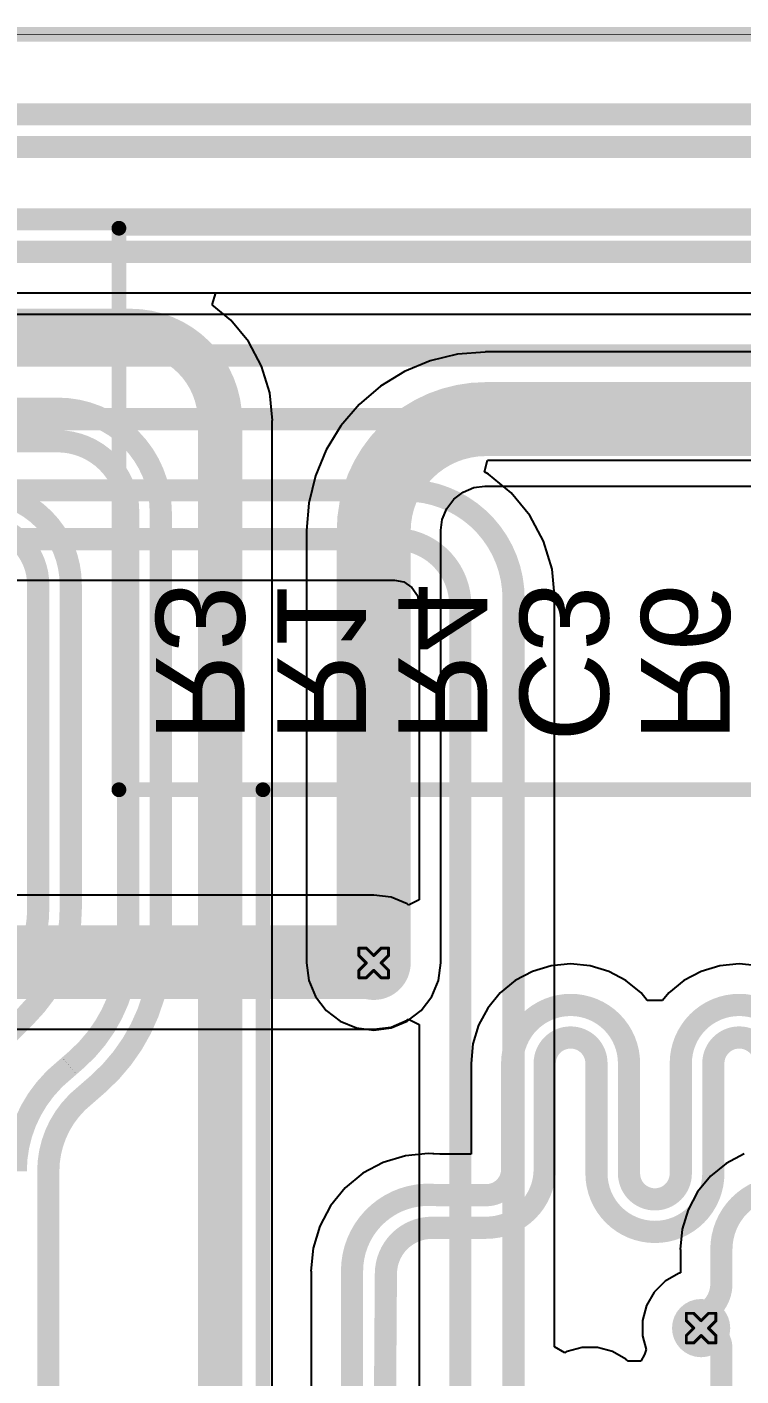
# Model space of a CAD drawing. Header units: inches. Extents: x 0 to 289, y 0 to 168.
# Drawn here: x 57.04 to 69.3, y 76.97 to 100.13 of the extents above; entities that cross this region are included whole.
import ezdxf

# ---------------------------------------------------------------- set-up
doc = ezdxf.new("R2010")
doc.units = ezdxf.units.IN
for name, color, linetype in [('Board Outline', 216, 'Continuous'), ('Bottom Layer', 5, 'Continuous'), ('Bottom Overlay', 54, 'Continuous'), ('Dimension', 6, 'Continuous'), ('Drill Drawing', 1, 'Continuous'), ('Top Layer', 1, 'Continuous'), ('Via Holes', 16, 'Continuous')]:
    doc.layers.add(name, color=color, linetype=linetype)
doc.styles.add('Arial', font='', dxfattribs={"height": 0.2})
doc.styles.get('Arial').set_extended_font_data('Arial')

msp = doc.modelspace()

# ---------------------------------------------------------------- hatches: boundary and pattern name
at = {"layer": 'Bottom Layer'}
h = msp.add_hatch(color=5, dxfattribs=at)
edge = h.paths.add_edge_path()
edge.add_arc((62.992, 84.06040084), 0.499999, 0, 360)
h = msp.add_hatch(color=5, dxfattribs=at)
edge = h.paths.add_edge_path()
edge.add_arc((68.6140995, 77.792199), 0.499999, 0, 360)
at = {"layer": 'Top Layer'}
h = msp.add_hatch(color=1, dxfattribs=at)
edge = h.paths.add_edge_path()
edge.add_arc((62.992, 84.06040084), 0.499999, 0, 360)
h = msp.add_hatch(color=1, dxfattribs=at)
edge = h.paths.add_edge_path()
edge.add_arc((68.6140995, 77.792199), 0.499999, 0, 360)
at = {"layer": 'Via Holes'}
h = msp.add_hatch(color=7, dxfattribs=at)
edge = h.paths.add_edge_path()
edge.add_arc((62.992, 84.06040084), 0.2499995, 0, 360)
h = msp.add_hatch(color=7, dxfattribs=at)
edge = h.paths.add_edge_path()
edge.add_arc((68.6140995, 77.792199), 0.2499995, 0, 360)

# ---------------------------------------------------------------- linework, layer by layer
at = {"layer": 'Board Outline'}
msp.add_lwpolyline([(0, 100.00000066, 0.254, 0.254, 0), (145.26999902, 100.00000066, 0.254, 0.254, 0)], format="xyseb", dxfattribs=at)
at = {"layer": 'Bottom Layer'}
for p, q in [((60.2188407, 95.35792205999999), (60.28116214, 95.56112205999999)), ((60.28116214, 95.56112205999999), (77.88355263999999, 95.56112205999999)), ((60.53868004, 95.09543592), (60.2188407, 95.35792205999999)), ((60.84229385999999, 94.72547983999999), (60.53868004, 95.09543592)), ((61.06789919999999, 94.30340296), (60.84229385999999, 94.72547983999999)), ((64.43293184, 94.51042566), (63.96384209999999, 94.39780714)), ((64.90657326, 94.5477027), (64.43293184, 94.51042566)), ((64.9138656, 94.54866281999999), (64.90657326, 94.5477027)), ((74.82071904, 94.54866281999999), (64.9138656, 94.54866281999999)), ((61.20682704, 93.84542064), (61.06789919999999, 94.30340296)), ((63.96384209999999, 94.39780714), (63.51814321999999, 94.21319231999999)), ((63.51814321999999, 94.21319231999999), (63.10681307999999, 93.96113034)), ((61.25373576, 93.36913507999999), (61.20682704, 93.84542064)), ((63.10681307999999, 93.96113034), (62.73997611999999, 93.64782388)), ((62.73997611999999, 93.64782388), (62.42666965999999, 93.28098692)), ((61.24965143999999, 74.6474758), (61.24965143999999, 93.36913507999999)), ((61.24965143999999, 93.36913507999999), (61.25373576, 93.36913507999999)), ((62.42666965999999, 93.28098692), (62.17460768, 92.86965678)), ((62.17460768, 92.86965678), (61.98999285999999, 92.42395789999999)), ((61.98999285999999, 92.42395789999999), (61.87737434, 91.95486815999999)), ((64.52747572, 92.14317867999999), (64.71385584000001, 92.22037944)), ((64.71385584000001, 92.22037944), (64.89952984, 92.2448244)), ((64.89952984, 92.2448244), (64.9138656, 92.24293718)), ((64.9138656, 92.24293718), (74.82071904, 92.24293718)), ((61.87737434, 91.95486815999999), (61.8400973, 91.48122674)), ((64.24462132, 91.86032428), (64.36743032, 92.02036968)), ((64.36743032, 92.02036968), (64.52747572, 92.14317867999999)), ((64.16742056, 91.67394415999999), (64.24462132, 91.86032428)), ((61.8400973, 91.48122674), (61.83913717999999, 91.47393439999999)), ((61.83913717999999, 91.47393439999999), (61.83913717999999, 84.06040084)), ((64.14297559999999, 91.48827016), (64.16742056, 91.67394415999999)), ((64.14486282, 91.47393439999999), (64.14297559999999, 91.48827016)), ((64.14486282, 84.06040084), (64.14486282, 91.47393439999999)), ((61.83913717999999, 84.06040084), (61.87842082, 83.76201688)), ((64.10557918, 83.76201688), (64.14486282, 84.06040084)), ((65.71816675999999, 83.91631933999999), (65.42252599999999, 83.75829323999999)), ((66.0389586, 84.01362928), (65.71816675999999, 83.91631933999999)), ((66.37256982, 84.04648671999999), (66.0389586, 84.01362928)), ((66.70618103999999, 84.01362928), (66.37256982, 84.04648671999999)), ((67.02697287999999, 83.91631933999999), (66.70618103999999, 84.01362928)), ((67.32261363999999, 83.75829323999999), (67.02697287999999, 83.91631933999999)), ((68.61376676, 83.91631933999999), (68.318126, 83.75829323999999)), ((68.9345586, 84.01362928), (68.61376676, 83.91631933999999)), ((69.26816982, 84.04648671999999), (68.9345586, 84.01362928)), ((69.60178103999999, 84.01362928), (69.26816982, 84.04648671999999)), ((61.87842082, 83.76201688), (61.99359204, 83.48396815999999)), ((63.99040796, 83.48396815999999), (64.10557918, 83.76201688)), ((65.42252599999999, 83.75829323999999), (65.16339266, 83.5456292)), ((67.58174698, 83.5456292), (67.32261363999999, 83.75829323999999)), ((68.318126, 83.75829323999999), (68.05899265999999, 83.5456292)), ((61.99359204, 83.48396815999999), (62.17680223999999, 83.24520308)), ((63.80719776, 83.24520308), (63.99040796, 83.48396815999999)), ((65.16339266, 83.5456292), (64.95072861999999, 83.28649585999999)), ((67.68907976, 83.41484206), (67.58174698, 83.5456292)), ((67.95165988, 83.41484206), (67.68907976, 83.41484206)), ((68.05899265999999, 83.5456292), (67.95165988, 83.41484206)), ((62.17680223999999, 83.24520308), (62.41556731999999, 83.06199287999999)), ((63.56843268, 83.06199287999999), (63.80719776, 83.24520308)), ((64.95072861999999, 83.28649585999999), (64.79270251999999, 82.99085509999999)), ((62.41556731999999, 83.06199287999999), (62.69361603999999, 82.94682166)), ((62.69361603999999, 82.94682166), (62.992, 82.90753802)), ((62.992, 82.90753802), (63.29038395999999, 82.94682166)), ((63.29038395999999, 82.94682166), (63.56843268, 83.06199287999999)), ((64.79270251999999, 82.99085509999999), (64.69539258, 82.67006325999999)), ((64.69539258, 82.67006325999999), (64.66253513999999, 82.33645204)), ((64.66253513999999, 82.33645204), (64.6647424, 82.33645204)), ((64.6647424, 82.33645204), (64.6647424, 80.77842874)), ((63.15656405999999, 80.63582552), (62.8078881, 80.44945301999999)), ((63.5348996, 80.75059033999999), (63.15656405999999, 80.63582552)), ((63.92835322, 80.78934312), (63.5348996, 80.75059033999999)), ((64.00658268, 80.7816393), (63.92835322, 80.78934312)), ((64.02639213999998, 80.78326998), (64.00658268, 80.7816393)), ((64.12569597999999, 80.77842874), (64.02639213999998, 80.78326998)), ((64.6647424, 80.77842874), (64.12569597999999, 80.77842874)), ((62.8078881, 80.44945301999999), (62.50227276, 80.19864072)), ((62.50227276, 80.19864072), (62.25146046, 79.89302538)), ((62.25146046, 79.89302538), (62.06508796, 79.54434942)), ((62.06508796, 79.54434942), (61.95032314, 79.16601388)), ((61.95032314, 79.16601388), (61.91157035999999, 78.77256534)), ((61.91157035999999, 78.77256534), (61.91525335999999, 78.77174237999999)), ((61.91525335999999, 78.77174237999999), (61.9152559, 78.76955797999999)), ((61.9152559, 78.76955797999999), (61.9152559, 75.4831358))]:
    msp.add_line(p, q, dxfattribs=at)
for points in [[(2.74011136, 98.62663027999999, 0.3809999999999999, 0.3809999999999999, 0), (82.39388144, 98.62663027999999, 0.3809999999999999, 0.3809999999999999, 0)], [(2.74011136, 98.06783028, 0.3809999999999999, 0.3809999999999999, 0), (82.39388144, 98.06783028, 0.3809999999999999, 0.3809999999999999, 0)], [(7.42055412, 96.82444948, 0.3809999999999999, 0.3809999999999999, 0), (77.88355263999999, 96.82444948, 0.3809999999999999, 0.3809999999999999, 0)], [(11.50623048, 96.26564948, 0.3809999999999999, 0.3809999999999999, 0), (77.88355263999999, 96.26564948, 0.3809999999999999, 0.3809999999999999, 0)], [(38.9921496, 94.90973652, 0.7619999999999999, 0.7619999999999999, 0), (58.8123792, 94.90973652, 0.7619999999999999, 0.7619999999999999, 0)], [(58.8123792, 94.90973652, 0.7619999999999999, 0.7619999999999999, -0.4142135623730951), (60.35298064, 93.36913507999999, 0.7619999999999999, 0.7619999999999999, 0)], [(62.992, 91.47393439999999, 1.27, 1.27, -0.4142135623730951), (64.9138656, 93.3958, 1.27, 1.27, 0)], [(64.9138656, 93.3958, 1.27, 1.27, 0), (74.82071904, 93.3958, 1.27, 1.27, 0)], [(45.13711572, 93.57491572, 0.3809999999999999, 0.3809999999999999, 0), (57.55959024, 93.57491572, 0.3809999999999999, 0.3809999999999999, 0)], [(57.55959024, 93.57491572, 0.3809999999999999, 0.3809999999999999, -0.4142135623730951), (59.33553791999999, 91.79896803999999, 0.3809999999999999, 0.3809999999999999, 0)], [(60.35298064, 73.41747826, 0.7619999999999999, 0.7619999999999999, 0), (60.35298064, 93.36913507999999, 0.7619999999999999, 0.7619999999999999, 0)], [(45.13711572, 93.01611571999999, 0.3809999999999999, 0.3809999999999999, 0), (57.55959024, 93.01611571999999, 0.3809999999999999, 0.3809999999999999, 0)], [(57.55959024, 93.01611571999999, 0.3809999999999999, 0.3809999999999999, -0.4142135623730951), (58.77673792, 91.79896803999999, 0.3809999999999999, 0.3809999999999999, 0)], [(56.19815531999999, 92.14646035999999, 0.3809999999999999, 0.3809999999999999, -0.4142135623730951), (57.78963295999999, 90.55498272, 0.3809999999999999, 0.3809999999999999, 0)], [(58.77673792, 84.36441344, 0.3809999999999999, 0.3809999999999999, 0), (58.77673792, 91.79896803999999, 0.3809999999999999, 0.3809999999999999, 0)], [(59.33553791999999, 84.36441344, 0.3809999999999999, 0.3809999999999999, 0), (59.33553791999999, 91.79896803999999, 0.3809999999999999, 0.3809999999999999, 0)], [(62.992, 84.06040084, 1.27, 1.27, 0), (62.992, 91.47393439999999, 1.27, 1.27, 0)], [(56.19815531999999, 91.58766036, 0.3809999999999999, 0.3809999999999999, -0.4142135623730951), (57.23083296, 90.55498272, 0.3809999999999999, 0.3809999999999999, 0)], [(57.23083296, 84.98756941999999, 0.3809999999999999, 0.3809999999999999, 0), (57.23083296, 90.55498272, 0.3809999999999999, 0.3809999999999999, 0)], [(57.78963295999999, 84.98589301999999, 0.3809999999999999, 0.3809999999999999, 0), (57.78963295999999, 90.55498272, 0.3809999999999999, 0.3809999999999999, 0)], [(57.23083296, 84.98756941999999, 0.3809999999999999, 0.3809999999999999, -0.198912367379658), (56.642, 83.566, 0.3809999999999999, 0.3809999999999999, 0)], [(57.78963295999999, 84.98589301999999, 0.3809999999999999, 0.3809999999999999, -0.198912367379658), (57.0383162, 83.17205107999999, 0.3809999999999999, 0.3809999999999999, 0)], [(58.77673792, 84.3644109, 0.3809999999999999, 0.3809999999999999, -0.2144435007459691), (57.89760835999999, 82.4088776, 0.3809999999999999, 0.3809999999999999, 0)], [(59.33553791999999, 84.3644109, 0.3809999999999999, 0.3809999999999999, -0.2146453748942171), (58.26667798, 81.989295, 0.3809999999999999, 0.3809999999999999, 0)], [(65.36926982, 82.33645204, 0.3809999999999999, 0.3809999999999999, -0.9999999999999999), (67.37586981999999, 82.33645204, 0.3809999999999999, 0.3809999999999999, 0)], [(68.26486982, 82.33645204, 0.3809999999999999, 0.3809999999999999, -0.9999999999999999), (70.27146982, 82.33645204, 0.3809999999999999, 0.3809999999999999, 0)], [(55.32619871999999, 81.45993868, 0.3809999999999999, 0.3809999999999999, 0), (57.03831366, 83.17205362, 0.3809999999999999, 0.3809999999999999, 0)], [(65.92806981999999, 82.33645204, 0.3809999999999999, 0.3809999999999999, -0.9999999999999999), (66.81706982, 82.33645204, 0.3809999999999999, 0.3809999999999999, 0)], [(68.82366981999999, 82.33645204, 0.3809999999999999, 0.3809999999999999, -0.9999999999999999), (69.71266982, 82.33645204, 0.3809999999999999, 0.3809999999999999, 0)], [(57.58499024, 82.13609684, 0.3809999999999999, 0.3809999999999999, 0), (57.76556646, 82.29366319999998, 0.3809999999999999, 0.3809999999999999, 0)], [(57.76556646, 82.29366319999998, 0.3809999999999999, 0.3809999999999999, -0.0004881079459150559), (57.76638942, 82.29437947999999, 0.3809999999999999, 0.3809999999999999, 0)], [(57.76638942, 82.29437947999999, 0.3809999999999999, 0.3809999999999999, 0), (57.89760835999999, 82.4088776, 0.3809999999999999, 0.3809999999999999, 0)], [(65.36926982, 80.51840132, 0.3809999999999999, 0.3809999999999999, 0), (65.36926982, 82.33645204, 0.3809999999999999, 0.3809999999999999, 0)], [(65.92806981999999, 80.51840132, 0.3809999999999999, 0.3809999999999999, 0), (65.92806981999999, 82.33645204, 0.3809999999999999, 0.3809999999999999, 0)], [(66.81706982, 80.44645328, 0.3809999999999999, 0.3809999999999999, 0), (66.81706982, 82.33645204, 0.3809999999999999, 0.3809999999999999, 0)], [(67.37586981999999, 80.44645328, 0.3809999999999999, 0.3809999999999999, 0), (67.37586981999999, 82.33645204, 0.3809999999999999, 0.3809999999999999, 0)], [(68.26486982, 80.44645328, 0.3809999999999999, 0.3809999999999999, 0), (68.26486982, 82.33645204, 0.3809999999999999, 0.3809999999999999, 0)], [(68.82366981999999, 80.44645328, 0.3809999999999999, 0.3809999999999999, 0), (68.82366981999999, 82.33645204, 0.3809999999999999, 0.3809999999999999, 0)], [(56.8452, 80.48452788, 0.3809999999999999, 0.3809999999999999, -0.1987307719352071), (57.49304986, 82.05012292, 0.3809999999999999, 0.3809999999999999, 0)], [(57.49304986, 82.05012545999999, 0.3809999999999999, 0.3809999999999999, -0.01719611500183374), (57.58499024, 82.13609684, 0.3809999999999999, 0.3809999999999999, 0)], [(57.95238853999999, 81.71505374, 0.3809999999999999, 0.3809999999999999, 0), (58.13295967999999, 81.87261756, 0.3809999999999999, 0.3809999999999999, 0)], [(58.13295967999999, 81.87261756, 0.3809999999999999, 0.3809999999999999, 0), (58.26667798, 81.989295, 0.3809999999999999, 0.3809999999999999, 0)], [(57.40399999999999, 80.48452788, 0.3809999999999999, 0.3809999999999999, -0.1987362925817671), (57.88848213999999, 81.65529262, 0.3809999999999999, 0.3809999999999999, 0)], [(57.88848213999999, 81.65529262, 0.3809999999999999, 0.3809999999999999, 0), (57.88851262, 81.65532818, 0.3809999999999999, 0.3809999999999999, 0)], [(57.88851262, 81.65532818, 0.3809999999999999, 0.3809999999999999, -0.01719625064007023), (57.95238853999999, 81.71505374, 0.3809999999999999, 0.3809999999999999, 0)], [(57.40399999999999, 59.81589255999999, 0.3809999999999999, 0.3809999999999999, 0), (57.40399999999999, 80.48452788, 0.3809999999999999, 0.3809999999999999, 0)], [(65.36926982, 80.51840132, 0.3809999999999999, 0.3809999999999999, -0.4142135623730951), (64.92476982, 80.07390132, 0.3809999999999999, 0.3809999999999999, 0)], [(65.92806981999999, 80.51840132, 0.3809999999999999, 0.3809999999999999, -0.4142135623730951), (64.92476982, 79.51510132, 0.3809999999999999, 0.3809999999999999, 0)], [(68.82366981999999, 80.44645328, 0.3809999999999999, 0.3809999999999999, -0.9999999999999999), (66.81706982, 80.44645328, 0.3809999999999999, 0.3809999999999999, 0)], [(68.26486982, 80.44645328, 0.3809999999999999, 0.3809999999999999, -0.9999999999999999), (67.37586981999999, 80.44645328, 0.3809999999999999, 0.3809999999999999, 0)], [(62.61978077999999, 78.77256279999999, 0.3809999999999999, 0.3809999999999999, -0.4285570210387585), (63.9920869, 80.07958076, 0.3809999999999999, 0.3809999999999999, 0)], [(63.9920869, 80.07957821999999, 0.3809999999999999, 0.3809999999999999, 0), (64.1085332, 80.07390132, 0.3809999999999999, 0.3809999999999999, 0)], [(64.1085332, 80.07390132, 0.3809999999999999, 0.3809999999999999, 0), (64.92476982, 80.07390132, 0.3809999999999999, 0.3809999999999999, 0)], [(63.20115376, 78.7210262, 0.3809999999999999, 0.3809999999999999, -0.4142135623730951), (63.99522888, 79.51510132, 0.3809999999999999, 0.3809999999999999, 0)], [(63.99522888, 79.51510132, 0.3809999999999999, 0.3809999999999999, 0), (64.92476982, 79.51510132, 0.3809999999999999, 0.3809999999999999, 0)], [(62.61978077999999, 78.77256279999999, 0.3809999999999999, 0.3809999999999999, 0), (62.61978332, 78.77037586, 0.3809999999999999, 0.3809999999999999, 0)], [(62.61978332, 75.46541422, 0.3809999999999999, 0.3809999999999999, 0), (62.61978332, 78.77037586, 0.3809999999999999, 0.3809999999999999, 0)], [(63.17859601999999, 75.46532786, 0.3809999999999999, 0.3809999999999999, 0), (63.20115376, 78.7210262, 0.3809999999999999, 0.3809999999999999, 0)], [(68.6140995, 77.792199, 0.3809999999999999, 0.3809999999999999, -0.4142135623730951), (68.96170104, 77.44459746, 0.3809999999999999, 0.3809999999999999, 0)], [(68.96170104, 75.5764808, 0.3809999999999999, 0.3809999999999999, 0), (68.96170104, 77.44459746, 0.3809999999999999, 0.3809999999999999, 0)]]:
    msp.add_lwpolyline(points, format="xyseb", dxfattribs=at)
for points in [[(58.6218792, 94.90973652, 0.3809999999999999, 0.3809999999999999, 1), (59.00287919999999, 94.90973652, 0.3809999999999999, 0.3809999999999999, 1)], [(58.6218792, 94.90973652, 0.3809999999999999, 0.3809999999999999, 1), (59.00287919999999, 94.90973652, 0.3809999999999999, 0.3809999999999999, 1)], [(64.5963656, 93.3958, 0.635, 0.635, 1), (65.23136559999999, 93.3958, 0.635, 0.635, 1)], [(64.5963656, 93.3958, 0.635, 0.635, 1), (65.23136559999999, 93.3958, 0.635, 0.635, 1)], [(57.46434024, 93.57491572, 0.1905, 0.1905, 1), (57.65484024000001, 93.57491572, 0.1905, 0.1905, 1)], [(57.46434024, 93.57491572, 0.1905, 0.1905, 1), (57.65484024000001, 93.57491572, 0.1905, 0.1905, 1)], [(60.16248063999999, 93.36913507999999, 0.3809999999999999, 0.3809999999999999, 1), (60.54348064, 93.36913507999999, 0.3809999999999999, 0.3809999999999999, 1)], [(60.16248063999999, 93.36913507999999, 0.3809999999999999, 0.3809999999999999, 1), (60.54348064, 93.36913507999999, 0.3809999999999999, 0.3809999999999999, 1)], [(57.46434024, 93.01611571999999, 0.1905, 0.1905, 1), (57.65484024000001, 93.01611571999999, 0.1905, 0.1905, 1)], [(57.46434024, 93.01611571999999, 0.1905, 0.1905, 1), (57.65484024000001, 93.01611571999999, 0.1905, 0.1905, 1)], [(58.68148792, 91.79896803999999, 0.1905, 0.1905, 1), (58.87198792, 91.79896803999999, 0.1905, 0.1905, 1)], [(58.68148792, 91.79896803999999, 0.1905, 0.1905, 1), (58.87198792, 91.79896803999999, 0.1905, 0.1905, 1)], [(59.24028792, 91.79896803999999, 0.1905, 0.1905, 1), (59.43078791999999, 91.79896803999999, 0.1905, 0.1905, 1)], [(59.24028792, 91.79896803999999, 0.1905, 0.1905, 1), (59.43078791999999, 91.79896803999999, 0.1905, 0.1905, 1)], [(62.67449999999999, 91.47393439999999, 0.635, 0.635, 1), (63.3095, 91.47393439999999, 0.635, 0.635, 1)], [(62.67449999999999, 91.47393439999999, 0.635, 0.635, 1), (63.3095, 91.47393439999999, 0.635, 0.635, 1)], [(57.13558295999999, 90.55498272, 0.1905, 0.1905, 1), (57.32608296, 90.55498272, 0.1905, 0.1905, 1)], [(57.13558295999999, 90.55498272, 0.1905, 0.1905, 1), (57.32608296, 90.55498272, 0.1905, 0.1905, 1)], [(57.69438296, 90.55498272, 0.1905, 0.1905, 1), (57.88488296, 90.55498272, 0.1905, 0.1905, 1)], [(57.69438296, 90.55498272, 0.1905, 0.1905, 1), (57.88488296, 90.55498272, 0.1905, 0.1905, 1)], [(57.13558295999999, 84.98756941999999, 0.1905, 0.1905, 1), (57.32608296, 84.98756941999999, 0.1905, 0.1905, 1)], [(57.13558295999999, 84.98756941999999, 0.1905, 0.1905, 1), (57.32608296, 84.98756941999999, 0.1905, 0.1905, 1)], [(57.69438296, 84.98589301999999, 0.1905, 0.1905, 1), (57.88488296, 84.98589301999999, 0.1905, 0.1905, 1)], [(57.69438296, 84.98589301999999, 0.1905, 0.1905, 1), (57.88488296, 84.98589301999999, 0.1905, 0.1905, 1)], [(58.68148792, 84.36441344, 0.1905, 0.1905, 1), (58.87198792, 84.36441344, 0.1905, 0.1905, 1)], [(58.68148792, 84.3644109, 0.1905, 0.1905, 1), (58.87198792, 84.3644109, 0.1905, 0.1905, 1)], [(59.24028792, 84.36441344, 0.1905, 0.1905, 1), (59.43078791999999, 84.36441344, 0.1905, 0.1905, 1)], [(59.24028792, 84.3644109, 0.1905, 0.1905, 1), (59.43078791999999, 84.3644109, 0.1905, 0.1905, 1)], [(62.67449999999999, 84.06040084, 0.635, 0.635, 1), (63.3095, 84.06040084, 0.635, 0.635, 1)], [(56.94306366, 83.17205362, 0.1905, 0.1905, 1), (57.13356365999999, 83.17205362, 0.1905, 0.1905, 1)], [(56.9430662, 83.17205107999999, 0.1905, 0.1905, 1), (57.1335662, 83.17205107999999, 0.1905, 0.1905, 1)], [(57.67031646, 82.29366319999998, 0.1905, 0.1905, 1), (57.86081646, 82.29366319999998, 0.1905, 0.1905, 1)], [(57.67031646, 82.29366319999998, 0.1905, 0.1905, 1), (57.86081646, 82.29366319999998, 0.1905, 0.1905, 1)], [(57.67113942, 82.29437947999999, 0.1905, 0.1905, 1), (57.86163942, 82.29437947999999, 0.1905, 0.1905, 1)], [(57.67113942, 82.29437947999999, 0.1905, 0.1905, 1), (57.86163942, 82.29437947999999, 0.1905, 0.1905, 1)], [(57.80235836, 82.4088776, 0.1905, 0.1905, 1), (57.99285836, 82.4088776, 0.1905, 0.1905, 1)], [(57.80235836, 82.4088776, 0.1905, 0.1905, 1), (57.99285836, 82.4088776, 0.1905, 0.1905, 1)], [(65.27401981999999, 82.33645204, 0.1905, 0.1905, 1), (65.46451981999999, 82.33645204, 0.1905, 0.1905, 1)], [(65.27401981999999, 82.33645204, 0.1905, 0.1905, 1), (65.46451981999999, 82.33645204, 0.1905, 0.1905, 1)], [(65.83281982, 82.33645204, 0.1905, 0.1905, 1), (66.02331982, 82.33645204, 0.1905, 0.1905, 1)], [(65.83281982, 82.33645204, 0.1905, 0.1905, 1), (66.02331982, 82.33645204, 0.1905, 0.1905, 1)], [(66.72181982, 82.33645204, 0.1905, 0.1905, 1), (66.91231982, 82.33645204, 0.1905, 0.1905, 1)], [(66.72181982, 82.33645204, 0.1905, 0.1905, 1), (66.91231982, 82.33645204, 0.1905, 0.1905, 1)], [(67.28061981999998, 82.33645204, 0.1905, 0.1905, 1), (67.47111982, 82.33645204, 0.1905, 0.1905, 1)], [(67.28061981999998, 82.33645204, 0.1905, 0.1905, 1), (67.47111982, 82.33645204, 0.1905, 0.1905, 1)], [(68.16961982, 82.33645204, 0.1905, 0.1905, 1), (68.36011982000001, 82.33645204, 0.1905, 0.1905, 1)], [(68.16961982, 82.33645204, 0.1905, 0.1905, 1), (68.36011982000001, 82.33645204, 0.1905, 0.1905, 1)], [(68.72841982, 82.33645204, 0.1905, 0.1905, 1), (68.91891982, 82.33645204, 0.1905, 0.1905, 1)], [(68.72841982, 82.33645204, 0.1905, 0.1905, 1), (68.91891982, 82.33645204, 0.1905, 0.1905, 1)], [(57.39779986, 82.05012545999999, 0.1905, 0.1905, 1), (57.58829985999999, 82.05012545999999, 0.1905, 0.1905, 1)], [(57.39779986, 82.05012292, 0.1905, 0.1905, 1), (57.58829985999999, 82.05012292, 0.1905, 0.1905, 1)], [(57.48974023999999, 82.13609684, 0.1905, 0.1905, 1), (57.68024024, 82.13609684, 0.1905, 0.1905, 1)], [(57.48974023999999, 82.13609684, 0.1905, 0.1905, 1), (57.68024024, 82.13609684, 0.1905, 0.1905, 1)], [(58.03770967999999, 81.87261756, 0.1905, 0.1905, 1), (58.22820968, 81.87261756, 0.1905, 0.1905, 1)], [(58.03770967999999, 81.87261756, 0.1905, 0.1905, 1), (58.22820968, 81.87261756, 0.1905, 0.1905, 1)], [(58.17142797999999, 81.989295, 0.1905, 0.1905, 1), (58.36192798, 81.989295, 0.1905, 0.1905, 1)], [(58.17142797999999, 81.989295, 0.1905, 0.1905, 1), (58.36192798, 81.989295, 0.1905, 0.1905, 1)], [(57.79323214, 81.65529262, 0.1905, 0.1905, 1), (57.98373214, 81.65529262, 0.1905, 0.1905, 1)], [(57.79323214, 81.65529262, 0.1905, 0.1905, 1), (57.98373214, 81.65529262, 0.1905, 0.1905, 1)], [(57.79326262, 81.65532818, 0.1905, 0.1905, 1), (57.98376261999999, 81.65532818, 0.1905, 0.1905, 1)], [(57.79326262, 81.65532818, 0.1905, 0.1905, 1), (57.98376261999999, 81.65532818, 0.1905, 0.1905, 1)], [(57.85713854, 81.71505374, 0.1905, 0.1905, 1), (58.04763853999999, 81.71505374, 0.1905, 0.1905, 1)], [(57.85713854, 81.71505374, 0.1905, 0.1905, 1), (58.04763853999999, 81.71505374, 0.1905, 0.1905, 1)], [(57.30875, 80.48452788, 0.1905, 0.1905, 1), (57.49925, 80.48452788, 0.1905, 0.1905, 1)], [(57.30875, 80.48452788, 0.1905, 0.1905, 1), (57.49925, 80.48452788, 0.1905, 0.1905, 1)], [(65.27401981999999, 80.51840132, 0.1905, 0.1905, 1), (65.46451981999999, 80.51840132, 0.1905, 0.1905, 1)], [(65.27401981999999, 80.51840132, 0.1905, 0.1905, 1), (65.46451981999999, 80.51840132, 0.1905, 0.1905, 1)], [(65.83281982, 80.51840132, 0.1905, 0.1905, 1), (66.02331982, 80.51840132, 0.1905, 0.1905, 1)], [(65.83281982, 80.51840132, 0.1905, 0.1905, 1), (66.02331982, 80.51840132, 0.1905, 0.1905, 1)], [(66.72181982, 80.44645328, 0.1905, 0.1905, 1), (66.91231982, 80.44645328, 0.1905, 0.1905, 1)], [(66.72181982, 80.44645328, 0.1905, 0.1905, 1), (66.91231982, 80.44645328, 0.1905, 0.1905, 1)], [(67.28061981999998, 80.44645328, 0.1905, 0.1905, 1), (67.47111982, 80.44645328, 0.1905, 0.1905, 1)], [(67.28061981999998, 80.44645328, 0.1905, 0.1905, 1), (67.47111982, 80.44645328, 0.1905, 0.1905, 1)], [(68.16961982, 80.44645328, 0.1905, 0.1905, 1), (68.36011982000001, 80.44645328, 0.1905, 0.1905, 1)], [(68.16961982, 80.44645328, 0.1905, 0.1905, 1), (68.36011982000001, 80.44645328, 0.1905, 0.1905, 1)], [(68.72841982, 80.44645328, 0.1905, 0.1905, 1), (68.91891982, 80.44645328, 0.1905, 0.1905, 1)], [(68.72841982, 80.44645328, 0.1905, 0.1905, 1), (68.91891982, 80.44645328, 0.1905, 0.1905, 1)], [(63.89683689999999, 80.07958076, 0.1905, 0.1905, 1), (64.0873369, 80.07958076, 0.1905, 0.1905, 1)], [(63.89683689999999, 80.07957821999999, 0.1905, 0.1905, 1), (64.0873369, 80.07957821999999, 0.1905, 0.1905, 1)], [(64.01328319999999, 80.07390132, 0.1905, 0.1905, 1), (64.2037832, 80.07390132, 0.1905, 0.1905, 1)], [(64.01328319999999, 80.07390132, 0.1905, 0.1905, 1), (64.2037832, 80.07390132, 0.1905, 0.1905, 1)], [(64.82951982, 80.07390132, 0.1905, 0.1905, 1), (65.02001981999999, 80.07390132, 0.1905, 0.1905, 1)], [(64.82951982, 80.07390132, 0.1905, 0.1905, 1), (65.02001981999999, 80.07390132, 0.1905, 0.1905, 1)], [(63.89997887999999, 79.51510132, 0.1905, 0.1905, 1), (64.09047888, 79.51510132, 0.1905, 0.1905, 1)], [(63.89997887999999, 79.51510132, 0.1905, 0.1905, 1), (64.09047888, 79.51510132, 0.1905, 0.1905, 1)], [(64.82951982, 79.51510132, 0.1905, 0.1905, 1), (65.02001981999999, 79.51510132, 0.1905, 0.1905, 1)], [(64.82951982, 79.51510132, 0.1905, 0.1905, 1), (65.02001981999999, 79.51510132, 0.1905, 0.1905, 1)], [(62.52453078, 78.77256279999999, 0.1905, 0.1905, 1), (62.71503078, 78.77256279999999, 0.1905, 0.1905, 1)], [(62.52453078, 78.77256279999999, 0.1905, 0.1905, 1), (62.71503078, 78.77256279999999, 0.1905, 0.1905, 1)], [(62.52453332, 78.77037586, 0.1905, 0.1905, 1), (62.71503331999999, 78.77037586, 0.1905, 0.1905, 1)], [(62.52453332, 78.77037586, 0.1905, 0.1905, 1), (62.71503331999999, 78.77037586, 0.1905, 0.1905, 1)], [(63.10590376, 78.7210262, 0.1905, 0.1905, 1), (63.29640376, 78.7210262, 0.1905, 0.1905, 1)], [(63.10590376, 78.7210262, 0.1905, 0.1905, 1), (63.29640376, 78.7210262, 0.1905, 0.1905, 1)], [(68.51884949999999, 77.792199, 0.1905, 0.1905, 1), (68.7093495, 77.792199, 0.1905, 0.1905, 1)], [(68.86645103999999, 77.44459746, 0.1905, 0.1905, 1), (69.05695104, 77.44459746, 0.1905, 0.1905, 1)], [(68.86645103999999, 77.44459746, 0.1905, 0.1905, 1), (69.05695104, 77.44459746, 0.1905, 0.1905, 1)]]:
    msp.add_lwpolyline(points, format="xyseb", close=True, dxfattribs=at)
at = {"layer": 'Bottom Overlay'}
for points in [[(58.616723, 96.6724, 0.254, 0.254, 0), (83.1620384, 96.6724, 0.254, 0.254, 0)], [(58.616723, 87.03375532, 0.254, 0.254, 0), (58.616723, 96.6724, 0.254, 0.254, 0)], [(58.616723, 87.03375532, 0.254, 0.254, 0), (83.1620384, 87.03375532, 0.254, 0.254, 0)], [(61.08958064, 75.946, 0.254, 0.254, 0), (61.08958064, 87.03375532, 0.254, 0.254, 0)]]:
    msp.add_lwpolyline(points, format="xyseb", dxfattribs=at)
for points in [[(58.553223, 96.6724, 0.127, 0.127, 1), (58.680223, 96.6724, 0.127, 0.127, 1)], [(58.553223, 96.6724, 0.127, 0.127, 1), (58.680223, 96.6724, 0.127, 0.127, 1)], [(58.553223, 87.03375532, 0.127, 0.127, 1), (58.680223, 87.03375532, 0.127, 0.127, 1)], [(58.553223, 87.03375532, 0.127, 0.127, 1), (58.680223, 87.03375532, 0.127, 0.127, 1)], [(61.02608064, 87.03375532, 0.127, 0.127, 1), (61.15308064, 87.03375532, 0.127, 0.127, 1)]]:
    msp.add_lwpolyline(points, format="xyseb", close=True, dxfattribs=at)
at = {"layer": 'Dimension'}
msp.add_lwpolyline([(0, 100.00000066, 0.0127, 0.0127, 0), (145.26999902, 100.00000066, 0.0127, 0.0127, 0)], format="xyseb", dxfattribs=at)
at = {"layer": 'Drill Drawing'}
for points in [[(62.738, 84.18740084, 0.0508, 0.0508, 0), (62.738, 84.31440083999999, 0.0508, 0.0508, 0)], [(62.738, 84.31440083999999, 0.0508, 0.0508, 0), (62.865, 84.31440083999999, 0.0508, 0.0508, 0)], [(62.865, 84.31440083999999, 0.0508, 0.0508, 0), (62.992, 84.18740084, 0.0508, 0.0508, 0)], [(62.992, 84.18740084, 0.0508, 0.0508, 0), (63.11899999999999, 84.31440083999999, 0.0508, 0.0508, 0)], [(63.11899999999999, 84.31440083999999, 0.0508, 0.0508, 0), (63.246, 84.31440083999999, 0.0508, 0.0508, 0)], [(63.246, 84.18740084, 0.0508, 0.0508, 0), (63.246, 84.31440083999999, 0.0508, 0.0508, 0)], [(62.738, 84.18740084, 0.0508, 0.0508, 0), (62.865, 84.06040084, 0.0508, 0.0508, 0)], [(62.738, 83.93340084, 0.0508, 0.0508, 0), (62.865, 84.06040084, 0.0508, 0.0508, 0)], [(63.11899999999999, 84.06040084, 0.0508, 0.0508, 0), (63.246, 84.18740084, 0.0508, 0.0508, 0)], [(63.11899999999999, 84.06040084, 0.0508, 0.0508, 0), (63.246, 83.93340084, 0.0508, 0.0508, 0)], [(62.738, 83.80640084, 0.0508, 0.0508, 0), (62.738, 83.93340084, 0.0508, 0.0508, 0)], [(62.738, 83.80640084, 0.0508, 0.0508, 0), (62.865, 83.80640084, 0.0508, 0.0508, 0)], [(62.865, 83.80640084, 0.0508, 0.0508, 0), (62.992, 83.93340084, 0.0508, 0.0508, 0)], [(62.992, 83.93340084, 0.0508, 0.0508, 0), (63.11899999999999, 83.80640084, 0.0508, 0.0508, 0)], [(63.11899999999999, 83.80640084, 0.0508, 0.0508, 0), (63.246, 83.80640084, 0.0508, 0.0508, 0)], [(63.246, 83.80640084, 0.0508, 0.0508, 0), (63.246, 83.93340084, 0.0508, 0.0508, 0)], [(68.3600995, 77.91919899999999, 0.0508, 0.0508, 0), (68.3600995, 78.04619899999999, 0.0508, 0.0508, 0)], [(68.3600995, 78.04619899999999, 0.0508, 0.0508, 0), (68.4870995, 78.04619899999999, 0.0508, 0.0508, 0)], [(68.4870995, 78.04619899999999, 0.0508, 0.0508, 0), (68.6140995, 77.91919899999999, 0.0508, 0.0508, 0)], [(68.6140995, 77.91919899999999, 0.0508, 0.0508, 0), (68.74109949999999, 78.04619899999999, 0.0508, 0.0508, 0)], [(68.74109949999999, 78.04619899999999, 0.0508, 0.0508, 0), (68.8680995, 78.04619899999999, 0.0508, 0.0508, 0)], [(68.8680995, 77.91919899999999, 0.0508, 0.0508, 0), (68.8680995, 78.04619899999999, 0.0508, 0.0508, 0)], [(68.3600995, 77.91919899999999, 0.0508, 0.0508, 0), (68.4870995, 77.792199, 0.0508, 0.0508, 0)], [(68.3600995, 77.665199, 0.0508, 0.0508, 0), (68.4870995, 77.792199, 0.0508, 0.0508, 0)], [(68.74109949999999, 77.792199, 0.0508, 0.0508, 0), (68.8680995, 77.91919899999999, 0.0508, 0.0508, 0)], [(68.74109949999999, 77.792199, 0.0508, 0.0508, 0), (68.8680995, 77.665199, 0.0508, 0.0508, 0)], [(68.3600995, 77.53819899999999, 0.0508, 0.0508, 0), (68.3600995, 77.665199, 0.0508, 0.0508, 0)], [(68.4870995, 77.53819899999999, 0.0508, 0.0508, 0), (68.6140995, 77.665199, 0.0508, 0.0508, 0)], [(68.6140995, 77.665199, 0.0508, 0.0508, 0), (68.74109949999999, 77.53819899999999, 0.0508, 0.0508, 0)], [(68.8680995, 77.53819899999999, 0.0508, 0.0508, 0), (68.8680995, 77.665199, 0.0508, 0.0508, 0)], [(68.3600995, 77.53819899999999, 0.0508, 0.0508, 0), (68.4870995, 77.53819899999999, 0.0508, 0.0508, 0)], [(68.74109949999999, 77.53819899999999, 0.0508, 0.0508, 0), (68.8680995, 77.53819899999999, 0.0508, 0.0508, 0)]]:
    msp.add_lwpolyline(points, format="xyseb", dxfattribs=at)
for points in [[(62.7253, 84.31440083999999, 0.0254, 0.0254, 1), (62.75069999999999, 84.31440083999999, 0.0254, 0.0254, 1)], [(62.7253, 84.31440083999999, 0.0254, 0.0254, 1), (62.75069999999999, 84.31440083999999, 0.0254, 0.0254, 1)], [(62.85229999999999, 84.31440083999999, 0.0254, 0.0254, 1), (62.87769999999999, 84.31440083999999, 0.0254, 0.0254, 1)], [(62.85229999999999, 84.31440083999999, 0.0254, 0.0254, 1), (62.87769999999999, 84.31440083999999, 0.0254, 0.0254, 1)], [(63.1063, 84.31440083999999, 0.0254, 0.0254, 1), (63.1317, 84.31440083999999, 0.0254, 0.0254, 1)], [(63.1063, 84.31440083999999, 0.0254, 0.0254, 1), (63.1317, 84.31440083999999, 0.0254, 0.0254, 1)], [(63.2333, 84.31440083999999, 0.0254, 0.0254, 1), (63.2587, 84.31440083999999, 0.0254, 0.0254, 1)], [(63.2333, 84.31440083999999, 0.0254, 0.0254, 1), (63.2587, 84.31440083999999, 0.0254, 0.0254, 1)], [(62.7253, 84.18740084, 0.0254, 0.0254, 1), (62.75069999999999, 84.18740084, 0.0254, 0.0254, 1)], [(62.7253, 84.18740084, 0.0254, 0.0254, 1), (62.75069999999999, 84.18740084, 0.0254, 0.0254, 1)], [(62.85229999999999, 84.06040084, 0.0254, 0.0254, 1), (62.87769999999999, 84.06040084, 0.0254, 0.0254, 1)], [(62.85229999999999, 84.06040084, 0.0254, 0.0254, 1), (62.87769999999999, 84.06040084, 0.0254, 0.0254, 1)], [(62.97929999999999, 84.18740084, 0.0254, 0.0254, 1), (63.0047, 84.18740084, 0.0254, 0.0254, 1)], [(62.97929999999999, 84.18740084, 0.0254, 0.0254, 1), (63.0047, 84.18740084, 0.0254, 0.0254, 1)], [(63.1063, 84.06040084, 0.0254, 0.0254, 1), (63.1317, 84.06040084, 0.0254, 0.0254, 1)], [(63.1063, 84.06040084, 0.0254, 0.0254, 1), (63.1317, 84.06040084, 0.0254, 0.0254, 1)], [(63.2333, 84.18740084, 0.0254, 0.0254, 1), (63.2587, 84.18740084, 0.0254, 0.0254, 1)], [(63.2333, 84.18740084, 0.0254, 0.0254, 1), (63.2587, 84.18740084, 0.0254, 0.0254, 1)], [(62.7253, 83.93340084, 0.0254, 0.0254, 1), (62.75069999999999, 83.93340084, 0.0254, 0.0254, 1)], [(62.7253, 83.93340084, 0.0254, 0.0254, 1), (62.75069999999999, 83.93340084, 0.0254, 0.0254, 1)], [(62.7253, 83.80640084, 0.0254, 0.0254, 1), (62.75069999999999, 83.80640084, 0.0254, 0.0254, 1)], [(62.7253, 83.80640084, 0.0254, 0.0254, 1), (62.75069999999999, 83.80640084, 0.0254, 0.0254, 1)], [(62.85229999999999, 83.80640084, 0.0254, 0.0254, 1), (62.87769999999999, 83.80640084, 0.0254, 0.0254, 1)], [(62.85229999999999, 83.80640084, 0.0254, 0.0254, 1), (62.87769999999999, 83.80640084, 0.0254, 0.0254, 1)], [(62.97929999999999, 83.93340084, 0.0254, 0.0254, 1), (63.0047, 83.93340084, 0.0254, 0.0254, 1)], [(62.97929999999999, 83.93340084, 0.0254, 0.0254, 1), (63.0047, 83.93340084, 0.0254, 0.0254, 1)], [(63.1063, 83.80640084, 0.0254, 0.0254, 1), (63.1317, 83.80640084, 0.0254, 0.0254, 1)], [(63.1063, 83.80640084, 0.0254, 0.0254, 1), (63.1317, 83.80640084, 0.0254, 0.0254, 1)], [(63.2333, 83.93340084, 0.0254, 0.0254, 1), (63.2587, 83.93340084, 0.0254, 0.0254, 1)], [(63.2333, 83.93340084, 0.0254, 0.0254, 1), (63.2587, 83.93340084, 0.0254, 0.0254, 1)], [(63.2333, 83.80640084, 0.0254, 0.0254, 1), (63.2587, 83.80640084, 0.0254, 0.0254, 1)], [(63.2333, 83.80640084, 0.0254, 0.0254, 1), (63.2587, 83.80640084, 0.0254, 0.0254, 1)], [(68.3473995, 78.04619899999999, 0.0254, 0.0254, 1), (68.3727995, 78.04619899999999, 0.0254, 0.0254, 1)], [(68.3473995, 78.04619899999999, 0.0254, 0.0254, 1), (68.3727995, 78.04619899999999, 0.0254, 0.0254, 1)], [(68.47439949999999, 78.04619899999999, 0.0254, 0.0254, 1), (68.4997995, 78.04619899999999, 0.0254, 0.0254, 1)], [(68.47439949999999, 78.04619899999999, 0.0254, 0.0254, 1), (68.4997995, 78.04619899999999, 0.0254, 0.0254, 1)], [(68.7283995, 78.04619899999999, 0.0254, 0.0254, 1), (68.7537995, 78.04619899999999, 0.0254, 0.0254, 1)], [(68.7283995, 78.04619899999999, 0.0254, 0.0254, 1), (68.7537995, 78.04619899999999, 0.0254, 0.0254, 1)], [(68.8553995, 78.04619899999999, 0.0254, 0.0254, 1), (68.8807995, 78.04619899999999, 0.0254, 0.0254, 1)], [(68.8553995, 78.04619899999999, 0.0254, 0.0254, 1), (68.8807995, 78.04619899999999, 0.0254, 0.0254, 1)], [(68.3473995, 77.91919899999999, 0.0254, 0.0254, 1), (68.3727995, 77.91919899999999, 0.0254, 0.0254, 1)], [(68.3473995, 77.91919899999999, 0.0254, 0.0254, 1), (68.3727995, 77.91919899999999, 0.0254, 0.0254, 1)], [(68.47439949999999, 77.792199, 0.0254, 0.0254, 1), (68.4997995, 77.792199, 0.0254, 0.0254, 1)], [(68.47439949999999, 77.792199, 0.0254, 0.0254, 1), (68.4997995, 77.792199, 0.0254, 0.0254, 1)], [(68.60139949999999, 77.91919899999999, 0.0254, 0.0254, 1), (68.6267995, 77.91919899999999, 0.0254, 0.0254, 1)], [(68.60139949999999, 77.91919899999999, 0.0254, 0.0254, 1), (68.6267995, 77.91919899999999, 0.0254, 0.0254, 1)], [(68.7283995, 77.792199, 0.0254, 0.0254, 1), (68.7537995, 77.792199, 0.0254, 0.0254, 1)], [(68.7283995, 77.792199, 0.0254, 0.0254, 1), (68.7537995, 77.792199, 0.0254, 0.0254, 1)], [(68.8553995, 77.91919899999999, 0.0254, 0.0254, 1), (68.8807995, 77.91919899999999, 0.0254, 0.0254, 1)], [(68.8553995, 77.91919899999999, 0.0254, 0.0254, 1), (68.8807995, 77.91919899999999, 0.0254, 0.0254, 1)], [(68.3473995, 77.665199, 0.0254, 0.0254, 1), (68.3727995, 77.665199, 0.0254, 0.0254, 1)], [(68.3473995, 77.665199, 0.0254, 0.0254, 1), (68.3727995, 77.665199, 0.0254, 0.0254, 1)], [(68.60139949999999, 77.665199, 0.0254, 0.0254, 1), (68.6267995, 77.665199, 0.0254, 0.0254, 1)], [(68.60139949999999, 77.665199, 0.0254, 0.0254, 1), (68.6267995, 77.665199, 0.0254, 0.0254, 1)], [(68.8553995, 77.665199, 0.0254, 0.0254, 1), (68.8807995, 77.665199, 0.0254, 0.0254, 1)], [(68.8553995, 77.665199, 0.0254, 0.0254, 1), (68.8807995, 77.665199, 0.0254, 0.0254, 1)], [(68.3473995, 77.53819899999999, 0.0254, 0.0254, 1), (68.3727995, 77.53819899999999, 0.0254, 0.0254, 1)], [(68.3473995, 77.53819899999999, 0.0254, 0.0254, 1), (68.3727995, 77.53819899999999, 0.0254, 0.0254, 1)], [(68.47439949999999, 77.53819899999999, 0.0254, 0.0254, 1), (68.4997995, 77.53819899999999, 0.0254, 0.0254, 1)], [(68.47439949999999, 77.53819899999999, 0.0254, 0.0254, 1), (68.4997995, 77.53819899999999, 0.0254, 0.0254, 1)], [(68.7283995, 77.53819899999999, 0.0254, 0.0254, 1), (68.7537995, 77.53819899999999, 0.0254, 0.0254, 1)], [(68.7283995, 77.53819899999999, 0.0254, 0.0254, 1), (68.7537995, 77.53819899999999, 0.0254, 0.0254, 1)], [(68.8553995, 77.53819899999999, 0.0254, 0.0254, 1), (68.8807995, 77.53819899999999, 0.0254, 0.0254, 1)], [(68.8553995, 77.53819899999999, 0.0254, 0.0254, 1), (68.8807995, 77.53819899999999, 0.0254, 0.0254, 1)]]:
    msp.add_lwpolyline(points, format="xyseb", close=True, dxfattribs=at)
at = {"layer": 'Top Layer'}
for p, q in [((24.56927522, 95.56112205999999), (90.23630161999999, 95.56112205999999)), ((90.07899941999999, 95.19252741999999), (24.72657742, 95.19252741999999)), ((64.89488672, 92.48807258), (64.94578578, 92.69127257999999)), ((64.94578578, 92.69127257999999), (75.25227266, 92.69127257999999)), ((64.96360388, 92.45134164), (64.89488672, 92.48807258)), ((65.35246771999999, 92.13221096), (64.96360388, 92.45134164)), ((65.6715984, 91.74334712), (65.35246771999999, 92.13221096)), ((65.90873533999999, 91.29969548), (65.6715984, 91.74334712)), ((66.05476501999999, 90.81830452), (65.90873533999999, 91.29969548)), ((66.1040715, 90.31767559999999), (66.05476501999999, 90.81830452)), ((53.9546546, 90.6321403), (63.34347503999999, 90.6321403)), ((63.34347503999999, 90.6321403), (63.34842296, 90.63279054)), ((63.34842296, 90.63279054), (63.5089662, 90.60085766)), ((63.5089662, 90.60085766), (63.64926055999999, 90.50711387999999)), ((63.64926055999999, 90.50711387999999), (63.74300433999999, 90.36681951999999)), ((63.74300433999999, 90.36681951999999), (63.77493721999999, 90.20627628)), ((66.09774182, 77.47170179999999), (66.09774182, 90.31767559999999)), ((66.09774182, 90.31767559999999), (66.1040715, 90.31767559999999)), ((63.77493721999999, 90.20627628), (63.77428698, 90.20132835999999)), ((63.77428698, 90.20132835999999), (63.77428698, 85.1441655)), ((62.992, 85.22686282), (49.36559342, 85.22686282)), ((63.29038395999999, 85.18757917999999), (62.992, 85.22686282)), ((63.56843268, 85.07240795999999), (63.29038395999999, 85.18757917999999)), ((63.59204197999999, 85.05429267999999), (63.56843268, 85.07240795999999)), ((63.77428698, 85.1441655), (63.59204197999999, 85.05429267999999)), ((49.36559342, 82.92113718), (62.992, 82.92113718)), ((62.992, 82.92113718), (63.29038395999999, 82.96042082)), ((63.29038395999999, 82.96042082), (63.56843268, 83.07559203999999)), ((63.56843268, 83.07559203999999), (63.59204197999999, 83.09370732)), ((63.59204197999999, 83.09370732), (63.77428698, 83.0038345)), ((63.77428698, 83.0038345), (63.77428698, 57.54368984)), ((69.04366938, 80.62013594), (68.77463766, 80.39934898)), ((69.35060297999999, 80.78419454), (69.04366938, 80.62013594)), ((68.77463766, 80.39934898), (68.5538507, 80.13031726)), ((68.5538507, 80.13031726), (68.3897921, 79.82338365999999)), ((68.3897921, 79.82338365999999), (68.2887636, 79.4903414)), ((68.2887636, 79.4903414), (68.2546514, 79.143987)), ((68.2546514, 79.143987), (68.25717361999999, 79.143987)), ((68.25717361999999, 79.143987), (68.25717361999999, 78.74011684)), ((68.25717361999999, 78.74011684), (68.22502738, 78.73150369999999)), ((67.99517515999999, 78.59879885999999), (67.80749964, 78.41112334)), ((68.22502738, 78.73150369999999), (67.99517515999999, 78.59879885999999)), ((67.80749964, 78.41112334), (67.6747948, 78.18127112)), ((67.6747948, 78.18127112), (67.6061005, 77.92490384)), ((67.6061005, 77.92490384), (67.6061005, 77.65949416)), ((67.6061005, 77.65949416), (67.66872674, 77.42577859999999)), ((66.27372064, 77.37010179999999), (66.09774182, 77.47170179999999)), ((66.31390852, 77.3933047), (66.27372064, 77.37010179999999)), ((66.5702758, 77.461999), (66.31390852, 77.3933047)), ((66.83568548, 77.461999), (66.5702758, 77.461999)), ((67.09205276, 77.3933047), (66.83568548, 77.461999)), ((67.32190497999999, 77.26059986), (67.09205276, 77.3933047)), ((67.66872674, 77.42577859999999), (67.64246059999999, 77.33797333999999)), ((67.35992877999999, 77.22257606), (67.32190497999999, 77.26059986)), ((67.57583386, 77.22257606), (67.35992877999999, 77.22257606)), ((67.64246059999999, 77.33797333999999), (67.57583386, 77.22257606))]:
    msp.add_line(p, q, dxfattribs=at)
for points in [[(2.68766544, 98.62663027999999, 0.3809999999999999, 0.3809999999999999, 0), (104.29163292, 98.62663027999999, 0.3809999999999999, 0.3809999999999999, 0)], [(10.14612144, 98.06783028, 0.3809999999999999, 0.3809999999999999, 0), (104.29163292, 98.06783028, 0.3809999999999999, 0.3809999999999999, 0)], [(20.14608112, 96.82444948, 0.3809999999999999, 0.3809999999999999, 0), (102.36844144, 96.82444948, 0.3809999999999999, 0.3809999999999999, 0)], [(20.14608112, 96.26564948, 0.3809999999999999, 0.3809999999999999, 0), (92.78083552, 96.26564948, 0.3809999999999999, 0.3809999999999999, 0)], [(24.00558064, 94.488, 0.3809999999999999, 0.3809999999999999, 0), (90.7999962, 94.488, 0.3809999999999999, 0.3809999999999999, 0)], [(22.04978064, 93.3958, 0.3809999999999999, 0.3809999999999999, 0), (89.4842, 93.3958, 0.3809999999999999, 0.3809999999999999, 0)], [(36.15005216, 92.17295764, 0.3809999999999999, 0.3809999999999999, 0), (63.53793236, 92.17295764, 0.3809999999999999, 0.3809999999999999, 0)], [(63.53793236, 92.17295764, 0.3809999999999999, 0.3809999999999999, -0.4142135623730951), (65.3932144, 90.31767559999999, 0.3809999999999999, 0.3809999999999999, 0)], [(37.12939488, 91.33666772, 0.3809999999999999, 0.3809999999999999, 0), (63.34347503999999, 91.33666772, 0.3809999999999999, 0.3809999999999999, 0)], [(63.34347503999999, 91.33666772, 0.3809999999999999, 0.3809999999999999, -0.4142135623730951), (64.4788144, 90.20132835999999, 0.3809999999999999, 0.3809999999999999, 0)], [(64.4788144, 57.54368984, 0.3809999999999999, 0.3809999999999999, 0), (64.4788144, 90.20132835999999, 0.3809999999999999, 0.3809999999999999, 0)], [(65.3932144, 57.71867044, 0.3809999999999999, 0.3809999999999999, 0), (65.3932144, 90.31767559999999, 0.3809999999999999, 0.3809999999999999, 0)], [(49.36559342, 84.074, 1.27, 1.27, 0), (62.992, 84.074, 1.27, 1.27, 0)], [(62.992, 84.06040084, 0.7619999999999999, 0.7619999999999999, 0), (62.992, 84.074, 0.7619999999999999, 0.7619999999999999, 0)], [(68.96170104, 79.143987, 0.3809999999999999, 0.3809999999999999, -0.4142135623730951), (70.02999964, 80.2122856, 0.3809999999999999, 0.3809999999999999, 0)], [(68.96170104, 78.55309156, 0.3809999999999999, 0.3809999999999999, 0), (68.96170104, 79.143987, 0.3809999999999999, 0.3809999999999999, 0)], [(68.96170104, 78.55309156, 0.3809999999999999, 0.3809999999999999, -0.198912367379658), (68.78790154, 78.13350134, 0.3809999999999999, 0.3809999999999999, 0)], [(68.73253969999999, 78.07813949999999, 0.3809999999999999, 0.3809999999999999, 0), (68.78790154, 78.13350134, 0.3809999999999999, 0.3809999999999999, 0)], [(68.6140995, 77.792199, 0.3809999999999999, 0.3809999999999999, -0.198912367379658), (68.73253969999999, 78.07813949999999, 0.3809999999999999, 0.3809999999999999, 0)]]:
    msp.add_lwpolyline(points, format="xyseb", dxfattribs=at)
for points in [[(63.44268236, 92.17295764, 0.1905, 0.1905, 1), (63.63318235999999, 92.17295764, 0.1905, 0.1905, 1)], [(63.44268236, 92.17295764, 0.1905, 0.1905, 1), (63.63318235999999, 92.17295764, 0.1905, 0.1905, 1)], [(63.24822503999999, 91.33666772, 0.1905, 0.1905, 1), (63.43872504, 91.33666772, 0.1905, 0.1905, 1)], [(63.24822503999999, 91.33666772, 0.1905, 0.1905, 1), (63.43872504, 91.33666772, 0.1905, 0.1905, 1)], [(64.3835644, 90.20132835999999, 0.1905, 0.1905, 1), (64.5740644, 90.20132835999999, 0.1905, 0.1905, 1)], [(64.3835644, 90.20132835999999, 0.1905, 0.1905, 1), (64.5740644, 90.20132835999999, 0.1905, 0.1905, 1)], [(65.2979644, 90.31767559999999, 0.1905, 0.1905, 1), (65.4884644, 90.31767559999999, 0.1905, 0.1905, 1)], [(65.2979644, 90.31767559999999, 0.1905, 0.1905, 1), (65.4884644, 90.31767559999999, 0.1905, 0.1905, 1)], [(62.67449999999999, 84.074, 0.635, 0.635, 1), (63.3095, 84.074, 0.635, 0.635, 1)], [(62.8015, 84.074, 0.3809999999999999, 0.3809999999999999, 1), (63.18249999999999, 84.074, 0.3809999999999999, 0.3809999999999999, 1)], [(62.8015, 84.06040084, 0.3809999999999999, 0.3809999999999999, 1), (63.18249999999999, 84.06040084, 0.3809999999999999, 0.3809999999999999, 1)], [(68.86645103999999, 79.143987, 0.1905, 0.1905, 1), (69.05695104, 79.143987, 0.1905, 0.1905, 1)], [(68.86645103999999, 79.143987, 0.1905, 0.1905, 1), (69.05695104, 79.143987, 0.1905, 0.1905, 1)], [(68.86645103999999, 78.55309156, 0.1905, 0.1905, 1), (69.05695104, 78.55309156, 0.1905, 0.1905, 1)], [(68.86645103999999, 78.55309156, 0.1905, 0.1905, 1), (69.05695104, 78.55309156, 0.1905, 0.1905, 1)], [(68.69265154, 78.13350134, 0.1905, 0.1905, 1), (68.88315153999999, 78.13350134, 0.1905, 0.1905, 1)], [(68.69265154, 78.13350134, 0.1905, 0.1905, 1), (68.88315153999999, 78.13350134, 0.1905, 0.1905, 1)], [(68.6372897, 78.07813949999999, 0.1905, 0.1905, 1), (68.8277897, 78.07813949999999, 0.1905, 0.1905, 1)], [(68.6372897, 78.07813949999999, 0.1905, 0.1905, 1), (68.8277897, 78.07813949999999, 0.1905, 0.1905, 1)], [(68.51884949999999, 77.792199, 0.1905, 0.1905, 1), (68.7093495, 77.792199, 0.1905, 0.1905, 1)]]:
    msp.add_lwpolyline(points, format="xyseb", close=True, dxfattribs=at)

# ---------------------------------------------------------------- texts
at = {"layer": 'Bottom Overlay', "style": 'Arial', "text_generation_flag": 2}
for s, p in [('R3', (59.25166204, 87.85726142)), ('R1', (61.33446203999999, 87.85726142)), ('R4', (63.41726204, 87.85726142)), ('C3', (65.50006204, 87.85726142)), ('R6', (67.58286204, 87.85726142))]:
    msp.add_text(s, height=1.524, rotation=270, dxfattribs=at).set_placement(p)

doc.saveas('drawing.dxf')
